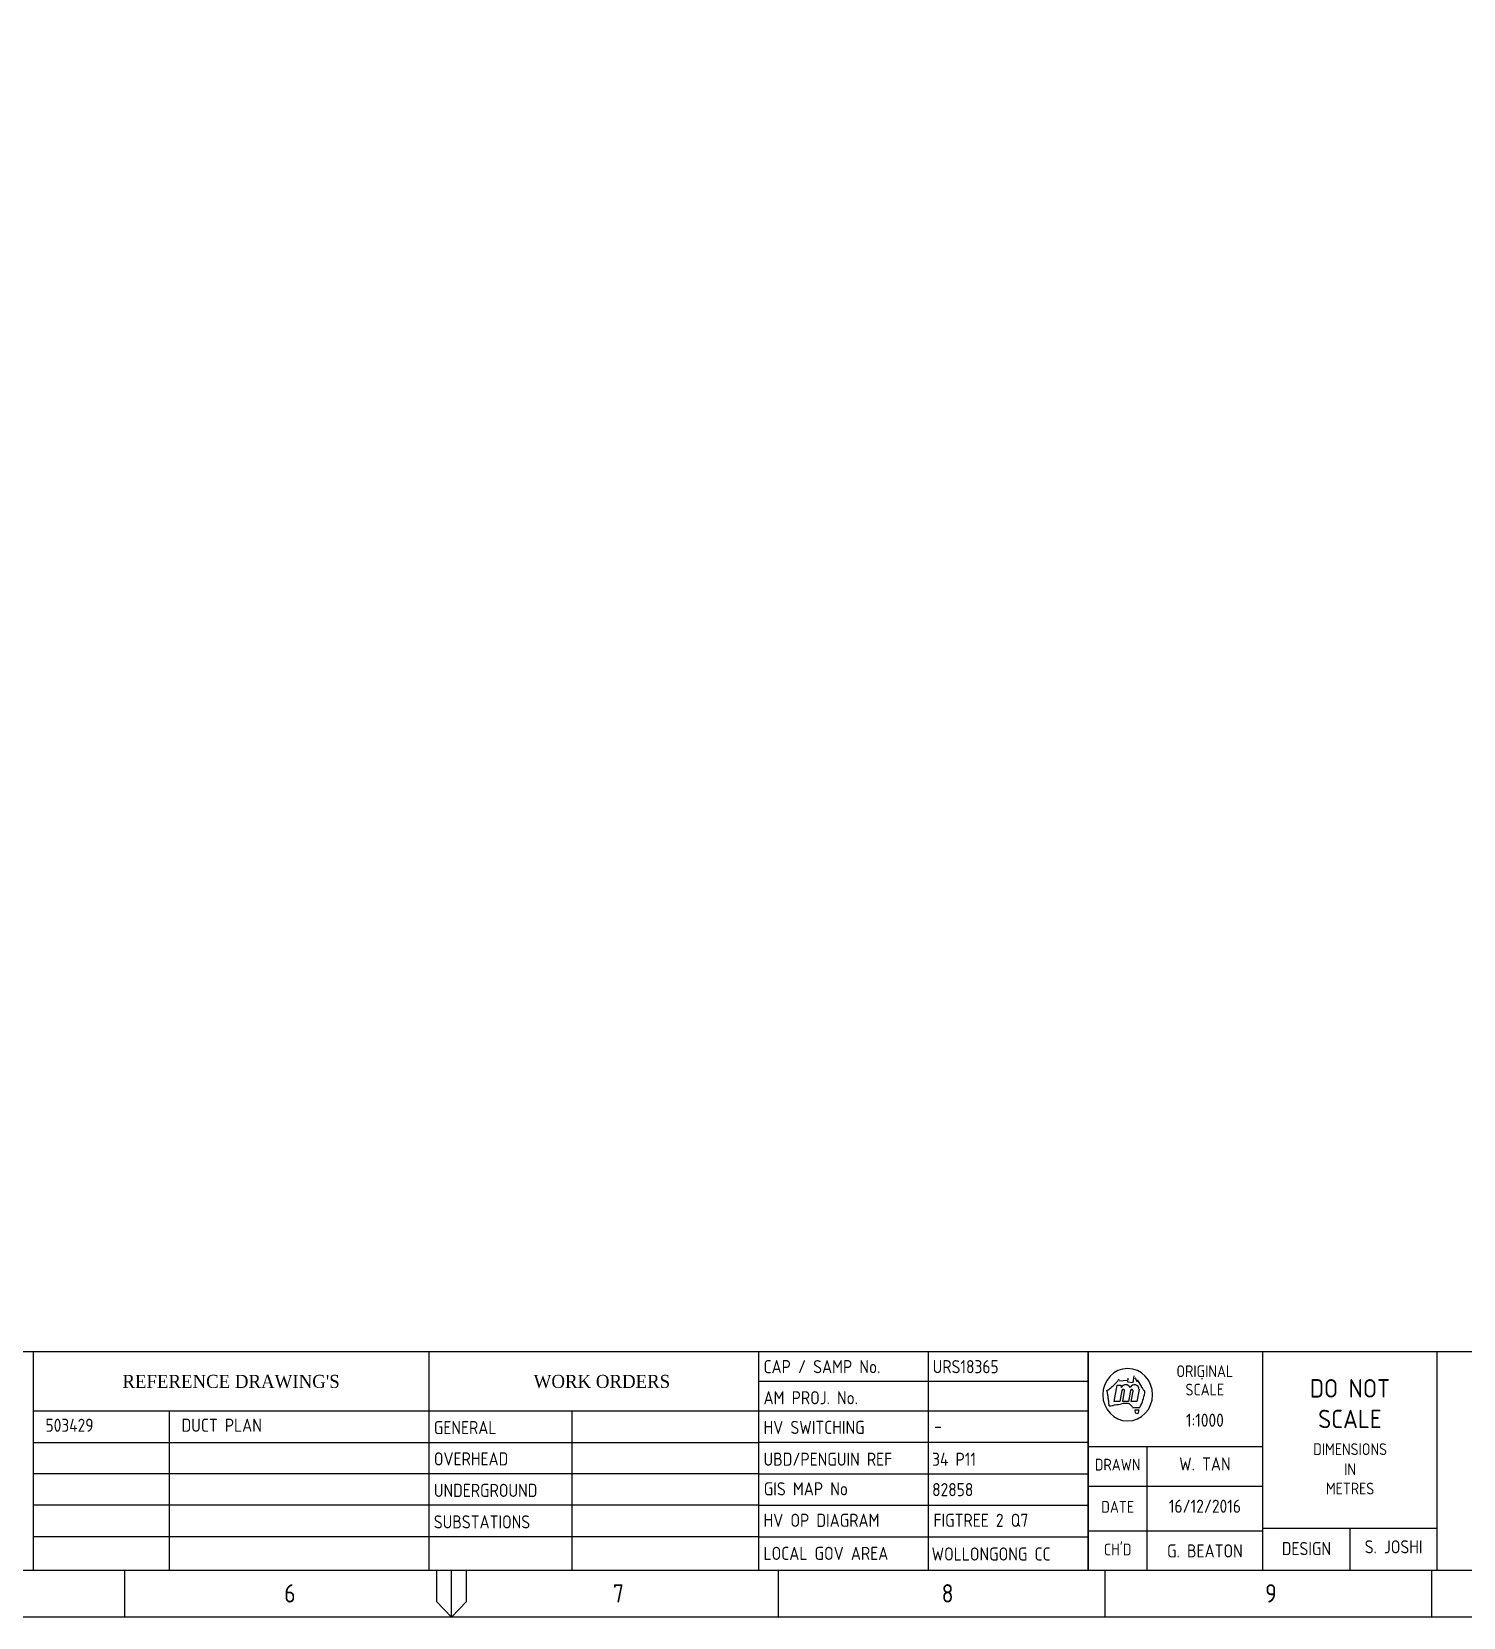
# Paper-space layout 'SHEET (4)' of a CAD drawing. Header units: metres, sheet in millimetres. Extents: x -30 to 802, y -5 to 581.
# Drawn here: x 306.8 to 579.5, y -5.4 to 296.7 of the extents above; entities that cross this region are included whole.
import ezdxf
from ezdxf.enums import TextEntityAlignment as Align

# ---------------------------------------------------------------- set-up
doc = ezdxf.new("R2010")
doc.units = ezdxf.units.M
doc.layers.get('0').update_dxf_attribs({"color": 6})
doc.layers.add('Notes', color=7, linetype='Continuous')
doc.styles.add('iecISOCP', font='isocp.shx')
doc.styles.add('iecTimesNewRoman', font='times.ttf')
doc.styles.get("Standard").update_dxf_attribs({"font": 'arial.ttf'})

# ---------------------------------------------------------------- blocks, each defined once
blk = doc.blocks.new('A1_FRAME_TITLE')
at = {"layer": 'Notes', "color": 7, "linetype": 'Continuous'}
for p, q in [((332.78, 47.62), (332.78, 5.97)), ((412.12, 47.62), (412.12, 5.97)), ((478.24, 47.62), (478.24, 5.97)), ((544.37, 47.62), (544.37, 5.97)), ((544.37, 41.97), (544.37, 5.97)), ((544.37, 29.54), (579.37, 29.54)), ((351.17, -3.03), (351.17, 5.97)), ((413.67, 5.97), (413.67, -0.03)), ((416.67, -3.03), (416.67, 5.97)), ((419.67, -0.03), (419.67, 5.97)), ((482.19, 5.97), (482.19, -3.03)), ((547.7, 5.97), (547.7, -3.03)), ((613.21, 5.97), (613.21, -3.03)), ((413.67, -0.03), (416.67, -3.03)), ((416.67, -3.03), (419.67, -0.03))]:
    blk.add_line(p, q, dxfattribs=at)
at = {"layer": 'Notes', "color": 7}
for p, q in [((512.26, 47.62), (512.26, 5.97)), ((544.37, 5.97), (544.37, 47.62)), ((579.37, 5.97), (579.37, 47.62)), ((614.37, 5.97), (614.37, 47.62)), ((552.33, 42.52), (552.22, 41.82)), ((553.35, 41.71), (553.55, 42.96)), ((567.1, 42.48), (567.3, 42.44)), ((478.24, 41.97), (544.37, 41.97)), ((549.56, 38.09), (550.17, 41.17)), ((550.17, 41.17), (550.92, 41.17)), ((550.56, 42.05), (552.33, 42.16)), ((551.11, 40.17), (550.7, 38.09)), ((550.92, 41.17), (550.97, 40.77)), ((551.27, 38.09), (551.66, 40.06)), ((552.22, 41.82), (553.35, 41.71)), ((552.83, 40.17), (552.41, 38.09)), ((552.98, 38.09), (553.37, 40.06)), ((554.57, 40.35), (554.12, 38.09)), ((554.18, 42.18), (555.01, 40.9)), ((332.81, 36.33), (478.24, 36.33)), ((360.07, 36.33), (360.07, 5.97)), ((440.78, 36.33), (440.78, 5.97)), ((478.24, 36.33), (544.37, 36.33)), ((550.7, 38.09), (549.56, 38.09)), ((552.41, 38.09), (551.27, 38.09)), ((554.12, 38.09), (552.98, 38.09)), ((554.62, 36.89), (553.22, 36.97)), ((553.22, 36.97), (554.62, 36.89)), ((554.62, 36.89), (553.22, 36.97)), ((553.85, 35.89), (553.78, 36.47)), ((553.78, 36.47), (554.51, 36.47)), ((554.51, 36.47), (554.3, 35.74)), ((554.3, 35.74), (553.85, 35.89)), ((332.78, 30.28), (478.24, 30.28)), ((478.24, 30.33), (544.37, 30.33)), ((556.15, 5.97), (556.15, 29.54)), ((478.24, 24.33), (332.78, 24.33)), ((478.24, 24.33), (544.37, 24.33)), ((544.37, 21.97), (579.37, 21.97)), ((478.24, 18.33), (332.78, 18.33)), ((478.24, 18.33), (544.37, 18.33)), ((478.24, 12.33), (332.78, 12.33)), ((478.24, 12.33), (544.37, 12.33)), ((544.37, 13.47), (579.37, 13.47)), ((579.37, 13.97), (614.37, 13.97)), ((596.87, 5.97), (596.87, 13.97))]:
    blk.add_line(p, q, dxfattribs=at)
at = {"layer": 'Notes', "color": 7, "linetype": 'Continuous', "flags": 128}
for points in [[(123.8, 47.62), (844.88, 47.62)], [(-11.55, 5.97), (844.88, 5.97)]]:
    blk.add_lwpolyline(points, dxfattribs=at)
at = {"layer": 'Notes', "color": 7}
for centre, radius, start, end in [((552.27, 39.37), 5, 0, 180), ((545.21, 46.16), 6.54, 319.3047, 324.8782), ((578.7, 57.06), 28.87, 210.1483, 211.8601), ((552.27, 39.37), 5, 180, 0), ((542.41, 49.09), 10.59, 302.5841, 308.1576), ((527.29, 35.61), 21.32, 10.3053, 12.3306), ((527.29, 35.61), 21.32, 8.2795, 10.3048), ((542.41, 49.09), 10.59, 308.157, 313.7305), ((545.21, 46.16), 6.54, 313.7309, 319.3045), ((551.87, 40.21), 1.06, 31.7884, 148.2116), ((551.39, 40.11), 0.28, 348.6911, 168.6911), ((553.61, 40.3), 0.961, 2.5982, 150.8098), ((553.1, 40.11), 0.28, 348.6911, 168.6911), ((477.01, -10.21), 93.25, 33.1096, 33.2341), ((558.55, 42.96), 4.09, 213.1151, 222.4146), ((542.7, 42.48), 13.29, 341.8901, 347.8434), ((555.89, 40.53), 0.484, 222.42, 236.4422), ((556.07, 40.81), 0.815, 236.4359, 244.7422), ((553.96, 40.06), 1.76, 347.8434, 354.1409), ((554.11, 40.04), 1.61, 354.1436, 1.0342), ((528.59, 35.8), 20.01, 6.2539, 8.2792), ((528.59, 35.8), 20.01, 4.2291, 6.2543), ((548.72, 39.42), 2.15, 265.1734, 270.0504), ((548.72, 39.51), 2.24, 270.0438, 274.7322), ((548.65, 40.42), 3.15, 274.7358, 283.0812), ((550.47, 32.55), 4.93, 97.7419, 103.0814), ((546.76, 59.88), 22.65, 277.7418, 280.8825), ((551.91, 33.09), 4.63, 85.4613, 100.8824), ((552.2, 36.78), 0.924, 46.5875, 85.4612), ((551.36, 35.89), 2.16, 30.1885, 46.5879), ((554.13, 37.45), 0.75, 311.6083, 321.0792), ((554.18, 37.41), 0.675, 321.0838, 331.5982), ((548.02, 40.74), 7.69, 331.5942, 341.8897)]:
    blk.add_arc(centre, radius, start, end, dxfattribs=at)
at = {"color": 7}
blk.add_attdef('DRAFT_NUM', (9.35, 23.29), '', height=2.5, rotation=90, dxfattribs=at)
at = {"layer": 'Notes', "color": 7}
for s, height, style, p in [('CAP / SAMP No.', 2.5, 'iecISOCP', (479.24, 43.47)), ('URS18365', 2.5, 'iecISOCP', (513.16, 43.47)), ('WORK ORDERS', 2.5, 'iecTimesNewRoman', (433.13, 40.66)), ('AM PROJ. No.', 2.5, 'iecISOCP', (479.24, 37.55)), ('GENERAL', 2.5, 'iecISOCP', (413.12, 31.86)), ('HV SWITCHING', 2.5, 'iecISOCP', (479.24, 31.9)), ('OVERHEAD', 2.5, 'iecISOCP', (413.12, 25.9)), ('UBD/PENGUIN REF', 2.5, 'iecISOCP', (479.24, 25.84)), ('UNDERGROUND', 2.5, 'iecISOCP', (413.12, 19.9)), ('GIS MAP No', 2.5, 'iecISOCP', (479.29, 20.2)), ('SUBSTATIONS', 2.5, 'iecISOCP', (413.12, 13.9)), ('HV OP DIAGRAM', 2.5, 'iecISOCP', (479.24, 14.2)), ('LOCAL GOV AREA', 2.5, 'iecISOCP', (479.24, 7.9)), ('6', 3.5, 'iecISOCP', (383.12, -0.22)), ('7', 3.5, 'iecISOCP', (449.03, -0.22)), ('8', 3.5, 'iecISOCP', (514.97, -0.22)), ('9', 3.5, 'iecISOCP', (579.84, -0.22))]:
    blk.add_text(s, height=height, dxfattribs=dict(at, style=style)).set_placement(p)
for s, height, style, p in [("REFERENCE DRAWING'S", 2.5, 'iecTimesNewRoman', (372.45, 40.66)), ('ORIGINAL', 2.24, 'iecISOCP', (567.74, 42.73)), ('SCALE', 2.24, 'iecISOCP', (567.74, 39.23)), ('DIMENSIONS', 2.24, 'iecISOCP', (596.87, 27.88)), ('DRAWN', 2.24, 'iecISOCP', (550.26, 24.93)), ('IN', 2.24, 'iecISOCP', (596.87, 24.04)), ('METRES', 2.24, 'iecISOCP', (596.87, 20.38)), ('DATE', 2.24, 'iecISOCP', (550.26, 16.88)), ("CH'D", 2.24, 'iecISOCP', (550.26, 8.77)), ('DESIGN', 2.5, 'iecISOCP', (588.12, 8.81))]:
    blk.add_text(s, height=height, dxfattribs=dict(at, style=style)).set_placement(p, align=Align.CENTER)
at = {"layer": 'Notes', "color": 7, "insert": (596.84, 37.67), "char_height": 3.5, "width": 29.1, "attachment_point": 5, "style": 'iecISOCP'}
blk.add_mtext('DO NOT SCALE', dxfattribs=at)
at = {"layer": 'Notes', "color": 7, "style": 'iecISOCP', "flags": 8}
blk.add_attdef('VERSION_NO', text='', height=2.5, rotation=90, dxfattribs=at).set_placement((302.04, 43.81), align=Align.MIDDLE_CENTER)
at = {"layer": 'Notes', "color": 7, "style": 'iecISOCP'}
for tag, p in [('CAP_NO', (513.19, 43.46)), ('IE_NUM', (513.05, 37.81)), ('REF_No_1', (335.24, 32.31)), ('REF_1', (362.52, 32.31)), ('GEN_WO', (441.71, 31.76)), ('HV_SWITCH', (513.46, 32.16)), ('REF_No_2', (335.24, 26.31)), ('REF_2', (362.52, 26.31)), ('OH_WO', (441.71, 25.81)), ('UBD_REF', (513.05, 25.83)), ('REF_No_3', (335.24, 20.31)), ('REF_3', (362.52, 20.31)), ('UG_WO', (441.71, 20.05)), ('GIS_MAP_No', (513.05, 20.04)), ('REF_No_4', (335.24, 14.31)), ('REF_4', (362.52, 14.31)), ('SUB_WO', (441.71, 13.81)), ('HV_OP_DIAG', (513.33, 14.2)), ('LGA', (512.95, 7.78)), ('ExportID', (-11.47, 2.39))]:
    blk.add_attdef(tag, p, '', height=2.5, dxfattribs=at)
for tag, height, p in [('T1', 3.5, (684.37, 39.47)), ('T2', 3.5, (684.37, 34.35)), ('scale', 2.5, (567.76, 33.27)), ('T3', 3.5, (684.37, 28.92)), ('DRAWN', 2.5, (567.76, 24.93)), ('T4', 3.5, (684.37, 23.66)), ('T5', 3.5, (684.37, 18.23)), ('REV', 5, (840.57, 17.1)), ('DATE', 2.5, (567.76, 16.88)), ('T6', 3.5, (684.37, 12.97)), ('CHD', 2.5, (567.76, 8.37)), ('DESIGN', 2.5, (605.62, 9.15))]:
    blk.add_attdef(tag, text='', height=height, dxfattribs=at).set_placement(p, align=Align.CENTER)
blk.add_attdef('NUM', text='', height=7, dxfattribs=at).set_placement((812.88, 20.12), align=Align.MIDDLE_CENTER)
for tag, p in [('NS', (811.23, 8.12)), ('SHTS', (825.93, 8.12))]:
    blk.add_attdef(tag, text='', height=2.5, dxfattribs=at).set_placement(p, align=Align.MIDDLE)
at = {"layer": 'Notes', "color": 7, "style": 'iecISOCP', "flags": 1}
for tag, p in [('ProjectType', (-6.37, -26.8)), ('ProjectNumber', (3.01, -26.82)), ('DrawingNumber', (14.96, -26.8)), ('ProjectDescription', (27.02, -26.83)), ('ExportDate', (39.74, -26.79)), ('ExportUserName', (48.61, -26.8)), ('DesignerCompanyName', (60.94, -26.79)), ('ExportAreaOfInterest', (76.55, -26.81)), ('GIS_SUCCESS', (91.45, -26.78)), ('CAD_SUCCESS', (101.24, -26.78)), ('DEPOTCODE', (111.56, -26.88)), ('ExportCategories', (119.53, -26.8)), ('Comments', (133.84, -26.88))]:
    blk.add_attdef(tag, p, '', height=1, dxfattribs=at)

psp = doc.layouts.new('SHEET (4)')

# ---------------------------------------------------------------- linework, layer by layer
at = {"layer": 'Notes'}
psp.add_lwpolyline([(-29.63, 581), (802.09, 581), (802.09, -5.42), (-29.63, -5.42)], close=True, dxfattribs=at)

# ---------------------------------------------------------------- block references
ref = psp.add_blockref('A1_FRAME_TITLE', (-9.08, -2.39), dxfattribs=dict(at, xscale=0.95))
ref.add_attrib('DESIGN', 'S. JOSHI', dxfattribs={"color": 7, "height": 2.5, "style": 'iecISOCP', "width": 0.95}).set_placement((566.25, 6.76), align=Align.CENTER)
ref.add_attrib('DRAWN', 'W. TAN', dxfattribs={"color": 7, "height": 2.5, "style": 'iecISOCP', "width": 0.95}).set_placement((530.29, 22.54), align=Align.CENTER)
ref.add_attrib('DATE', '16/12/2016', dxfattribs={"color": 7, "height": 2.5, "style": 'iecISOCP', "width": 0.95}).set_placement((530.29, 14.49), align=Align.CENTER)
ref.add_attrib('CHD', 'G. BEATON', dxfattribs={"color": 7, "height": 2.5, "style": 'iecISOCP', "width": 0.95}).set_placement((530.29, 5.98), align=Align.CENTER)
ref.add_attrib('scale', '1:1000', dxfattribs={"color": 7, "height": 2.5, "style": 'iecISOCP', "width": 0.95}).set_placement((530.29, 30.88), align=Align.CENTER)
ref.add_attrib('HV_SWITCH', '-', (478.71, 29.77), dxfattribs={"color": 7, "height": 2.5, "style": 'iecISOCP', "width": 0.95})
ref.add_attrib('UBD_REF', '34 P11', (478.32, 23.44), dxfattribs={"color": 7, "height": 2.5, "style": 'iecISOCP', "width": 0.95})
ref.add_attrib('GIS_MAP_No', '82858', (478.32, 17.65), dxfattribs={"color": 7, "height": 2.5, "style": 'iecISOCP', "width": 0.95})
ref.add_attrib('HV_OP_DIAG', 'FIGTREE 2 Q7', (478.58, 11.81), dxfattribs={"color": 7, "height": 2.5, "style": 'iecISOCP', "width": 0.95})
ref.add_attrib('LGA', 'WOLLONGONG CC', (478.22, 5.39), dxfattribs={"color": 7, "height": 2.5, "style": 'iecISOCP', "width": 0.95})
ref.add_attrib('REF_No_1', '503429', (309.4, 29.92), dxfattribs={"color": 7, "height": 2.5, "style": 'iecISOCP', "width": 0.95})
ref.add_attrib('REF_1', 'DUCT PLAN', (335.32, 29.92), dxfattribs={"color": 7, "height": 2.5, "style": 'iecISOCP', "width": 0.95})

doc.saveas('drawing.dxf')
